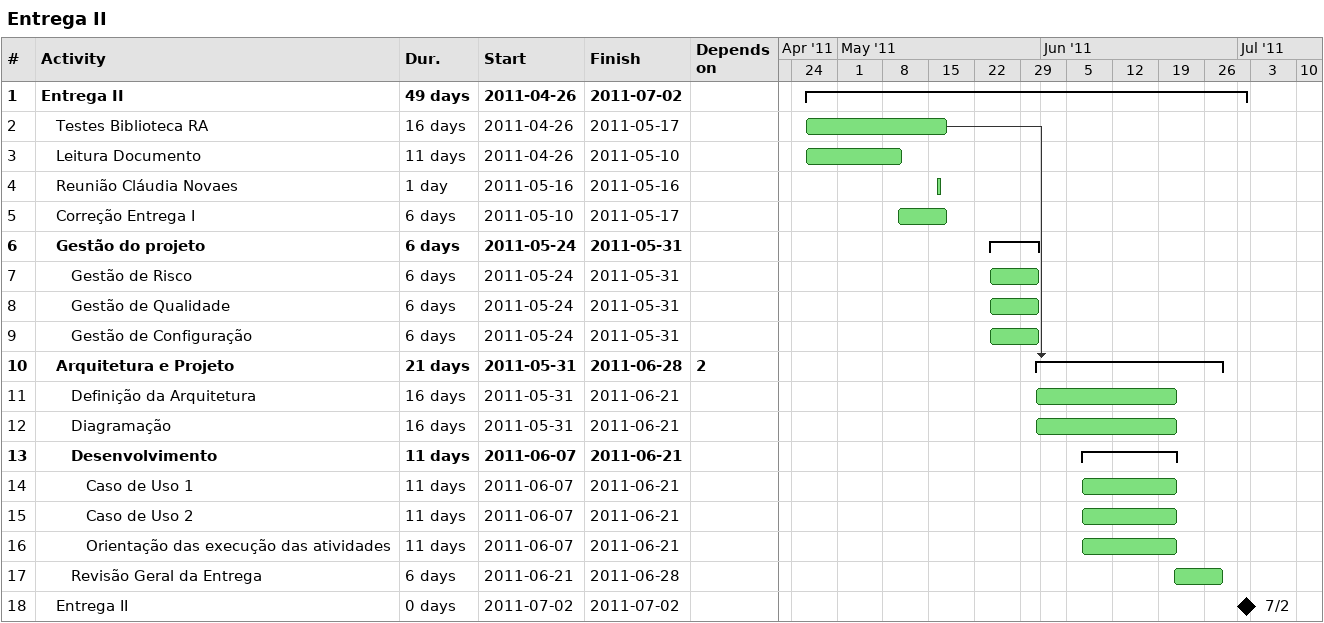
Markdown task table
Entrega II

| ID | Level | Task | Duration | Start | Finish | Predecessors |
|---|---|---|---|---|---|---|
| 1 | 1 | **Entrega II** | 49d | 2011-04-26 | 2011-07-02 |  |
| 2 | 2 | Testes Biblioteca RA | 16d | 2011-04-26 | 2011-05-17 |  |
| 3 | 2 | Leitura Documento | 11d | 2011-04-26 | 2011-05-10 |  |
| 4 | 2 | Reunião Cláudia Novaes | 1d | 2011-05-16 | 2011-05-16 |  |
| 5 | 2 | Correção Entrega I | 6d | 2011-05-10 | 2011-05-17 |  |
| 6 | 2 | **Gestão do projeto** | 6d | 2011-05-24 | 2011-05-31 |  |
| 7 | 3 | Gestão de Risco | 6d | 2011-05-24 | 2011-05-31 |  |
| 8 | 3 | Gestão de Qualidade | 6d | 2011-05-24 | 2011-05-31 |  |
| 9 | 3 | Gestão de Configuração | 6d | 2011-05-24 | 2011-05-31 |  |
| 10 | 2 | **Arquitetura e Projeto** | 21d | 2011-05-31 | 2011-06-28 | 2 |
| 11 | 3 | Definição da Arquitetura | 16d | 2011-05-31 | 2011-06-21 |  |
| 12 | 3 | Diagramação | 16d | 2011-05-31 | 2011-06-21 |  |
| 13 | 3 | **Desenvolvimento** | 11d | 2011-06-07 | 2011-06-21 |  |
| 14 | 4 | Caso de Uso 1 | 11d | 2011-06-07 | 2011-06-21 |  |
| 15 | 4 | Caso de Uso 2 | 11d | 2011-06-07 | 2011-06-21 |  |
| 16 | 4 | Orientação das execução das atividades | 11d | 2011-06-07 | 2011-06-21 |  |
| 17 | 3 | Revisão Geral da Entrega | 6d | 2011-06-21 | 2011-06-28 |  |
| 18 | 2 | Entrega II | 0d | 2011-07-02 | 2011-07-02 |  |
